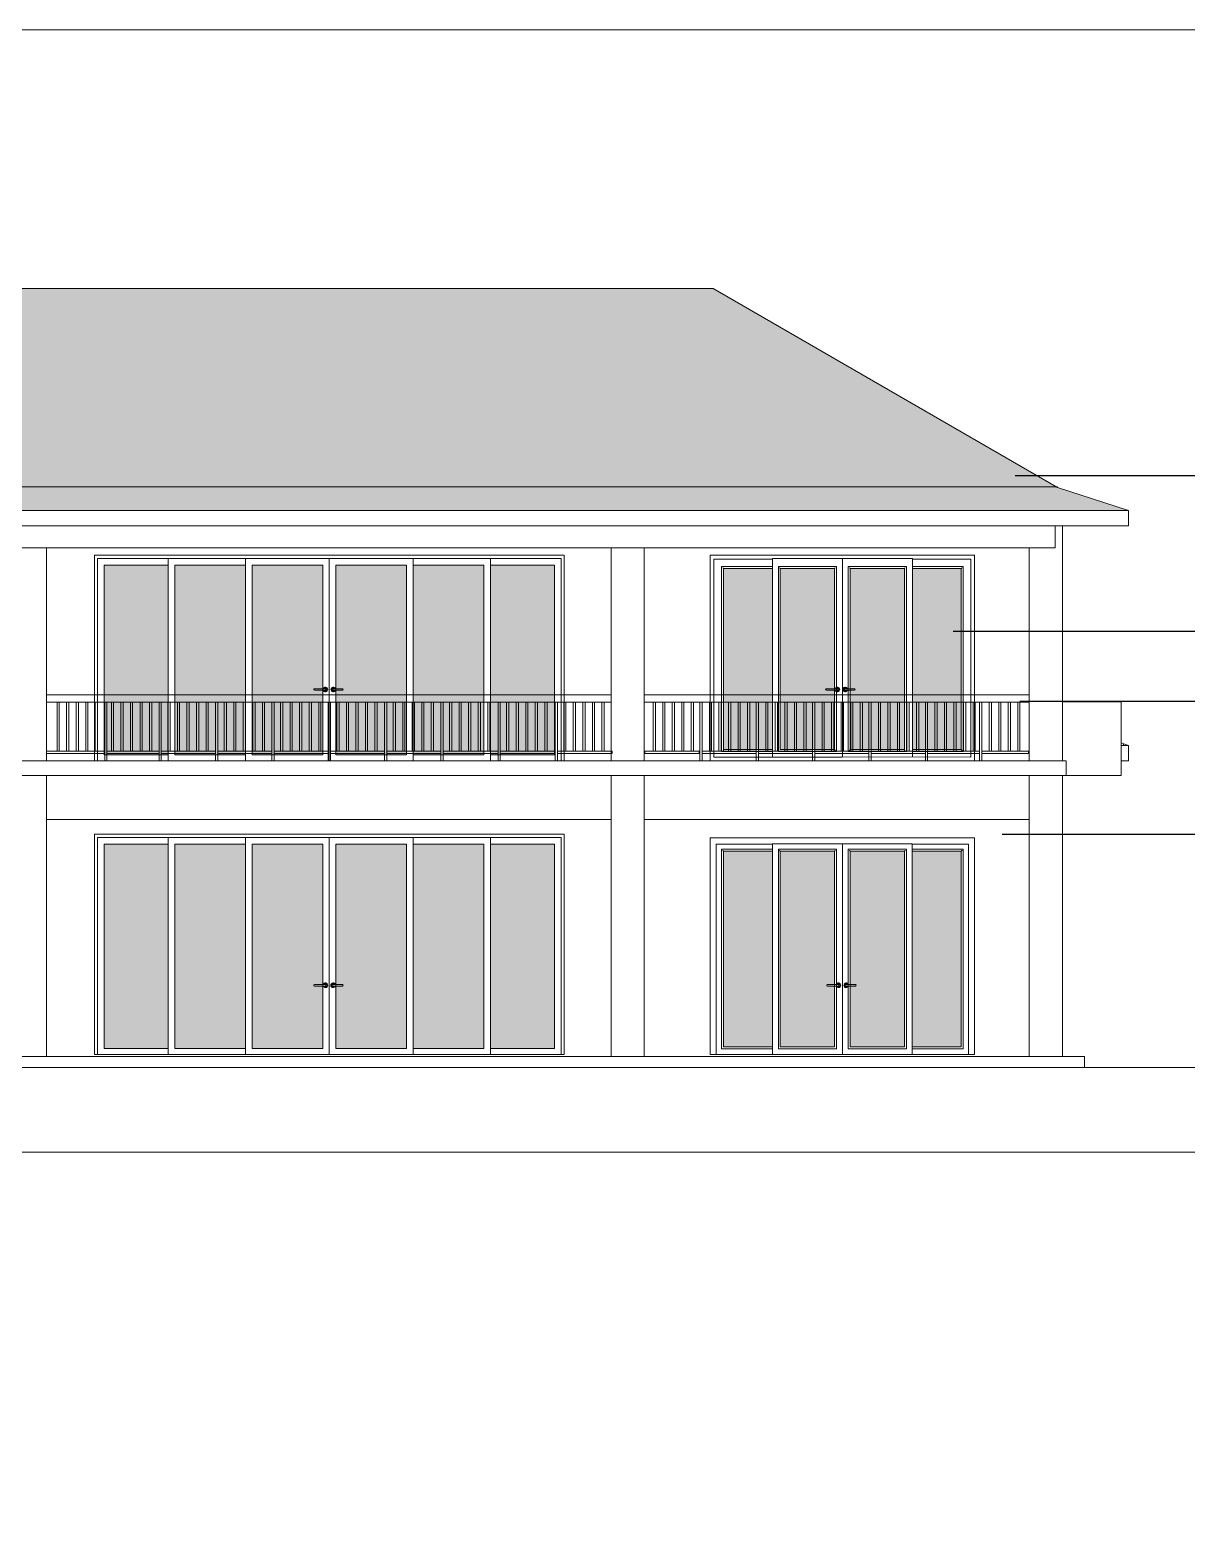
# Model space of a CAD drawing. Header units: metres. Extents: x -44 to 358, y -246 to 48.
# Drawn here: x 259.66 to 275.44, y 19.86 to 40.26 of the extents above; entities that cross this region are included whole.
import ezdxf

# ---------------------------------------------------------------- set-up
doc = ezdxf.new("R2010")
doc.units = ezdxf.units.M
doc.header["$LTSCALE"] = 0.3
doc.header["$PDMODE"] = 3
doc.layers.add('DIMENSIONES', color=7, linetype='Continuous')
doc.layers.add('TEXTOS', color=4, linetype='Continuous')
for name, color, linetype, lineweight in [('EL0', 7, 'Continuous', 15), ('EL1', 150, 'Continuous', 13), ('EL2', 135, 'Continuous', 9), ('EL3', 116, 'Continuous', 5), ('SE-3', 253, 'Continuous', 5)]:
    doc.layers.add(name, color=color, linetype=linetype, lineweight=lineweight)
doc.layers.add('PUERTA', color=2, linetype='Continuous', plot=False)
doc.styles.add('ESC100-2mm', font='arial.ttf', dxfattribs={"height": 0.15})
doc.dimstyles.new('DIMS100', dxfattribs={"dimtxt": 0.15, "dimasz": 0.2, "dimexe": 0.1, "dimexo": 0.1, "dimgap": 0.05, "dimtad": 2, "dimzin": 4, "dimdsep": 46, "dimtxsty": 'ESC100-2mm', "dimblk": 'DOTSMALL', "dimcen": 0.1, "dimdle": 0.1, "dimclrd": 256, "dimclre": 256, "dimclrt": 1, "dimadec": 0, "dimazin": 0, "dimtfac": 1, "dimtix": 1, "dimtmove": 2, "dimatfit": 3, "dimfxl": 1, "dimtolj": 1, "dimtzin": 0, "dimlwd": -1, "dimarcsym": 0})

# ---------------------------------------------------------------- blocks, each defined once
blk = doc.blocks.new('_DotSmall')
at = {"layer": 'PUERTA', "color": 0, "linetype": 'Continuous', "const_width": 0.5}
blk.add_lwpolyline([(-0.0625, 0, 1), (0.0625, 0, 1)], format="xyb", close=True, dxfattribs=at)
blk = doc.blocks.new('*D1119')
at = {"layer": 'DEFPOINTS', "color": 0, "transparency": 16777216}
for p in [(260.566, 36.736), (246.061, 26.331), (254.84, 26.331)]:
    blk.add_point(p, dxfattribs=at)
at = {"layer": 'DIMENSIONES', "transparency": 16777216}
blk.add_line((246.061, 36.836), (246.061, 26.231), dxfattribs=at)
at = {"layer": 'DIMENSIONES', "lineweight": -2, "transparency": 16777216}
for p, q in [((246.161, 36.736), (246.061, 36.736)), ((246.161, 26.331), (246.061, 26.331))]:
    blk.add_line(p, q, dxfattribs=at)
at = {"layer": 'DIMENSIONES', "transparency": 16777216, "xscale": 0.2, "yscale": 0.2, "zscale": 0.2}
for p, rotation in [((246.061, 36.736), 90), ((246.061, 26.331), 270)]:
    blk.add_blockref('_DotSmall', p, dxfattribs=dict(at, rotation=rotation))
at = {"layer": 'DIMENSIONES', "color": 5, "transparency": 16777216, "insert": (245.934, 31.534), "char_height": 0.15, "attachment_point": 5, "rotation": 90, "style": 'ESC100-2mm'}
blk.add_mtext('\\A1;10.40', dxfattribs=at)

msp = doc.modelspace()

# ---------------------------------------------------------------- hatches: boundary and pattern name
at = {"layer": 'EL0'}
h = msp.add_hatch(dxfattribs=at)
h.set_pattern_fill('AR-RSHKE', color=256, scale=0.0008)
h.set_pattern_definition([(0, (-88.32837, -29.0306), (0.51816, 0.24384), [0.12192, -0.1016, 0.14224, -0.06096, 0.18288, -0.08128]), (0, (-88.20645, -29.02043), (0.51816, 0.24384), [0.1016, -0.38608, 0.08128, -0.12192]), (0, (-87.9626, -29.04583), (0.51816, 0.24384), [0.06096, -0.62992]), (90, (-88.32837, -29.03059), (-0.17272, 0.24384), [0.23368, -0.74168]), (90, (-88.20645, -29.03059), (-0.17272, 0.24384), [0.2286, -0.74676]), (90, (-88.10485, -29.03059), (-0.17272, 0.24384), [0.21336, -0.762]), (90, (-87.96261, -29.04583), (-0.17272, 0.24384), [0.23368, -0.74168]), (90, (-87.90165, -29.04583), (-0.17272, 0.24384), [0.23368, -0.74168]), (90, (-87.71877, -29.03059), (-0.17272, 0.24384), [0.22352, -0.75184])])
h.paths.add_polyline_path([(274.6377716, 33.7115078), (273.6712977, 34.0255342), (268.9769898, 36.7357941), (258.5094759, 36.7357941), (253.8292269, 34.0336511), (252.8377716, 33.7115078)])
at = {"layer": 'EL1', "transparency": 33554572}
h = msp.add_hatch(color=256, dxfattribs=at)
h.dxf.hatch_style = 1
h.set_gradient(color1=(202, 249, 252), color2=(229, 255, 255), tint=1, name='CYLINDER')
h.paths.add_polyline_path([(260.6743592, 30.3811412), (261.5478247, 30.3811412), (261.5478247, 32.9672934), (260.6743592, 32.9672934)])
h.paths.add_polyline_path([(261.6377699, 32.9672934), (261.6377699, 30.3811412), (262.6011613, 30.3811412), (262.6011613, 32.9672934)])
h.paths.add_polyline_path([(262.6910871, 32.9672934), (262.6910871, 30.3811412), (263.6544978, 30.3811412), (263.6544978, 32.9672934)])
h.paths.add_polyline_path([(263.8343689, 32.9672934), (263.8343689, 30.3811412), (264.7977602, 30.3811412), (264.7977602, 32.9672934)])
h.paths.add_polyline_path([(264.8877055, 32.9672934), (264.8877055, 30.3811412), (265.8511162, 30.3811412), (265.8511162, 32.9672934)])
h.paths.add_polyline_path([(265.941042, 32.9672934), (265.941042, 30.3811412), (266.8145075, 30.3811412), (266.8145075, 32.9672934)])
h = msp.add_hatch(color=256, dxfattribs=at)
h.dxf.hatch_style = 1
h.set_gradient(color1=(202, 249, 252), color2=(229, 255, 255), tint=1, name='CYLINDER')
h.paths.add_polyline_path([(269.7843104, 32.9222166), (269.1168092, 32.9222166), (269.1168092, 30.4532141), (269.7843104, 30.4532141)])
h.paths.add_polyline_path([(270.6308116, 32.9222166), (269.8913092, 32.9222166), (269.8913092, 30.4532141), (270.6308116, 30.4532141)])
h.paths.add_polyline_path([(271.5843116, 32.9222166), (270.8448092, 32.9222166), (270.8448092, 30.4532141), (271.5843116, 30.4532141)])
h.paths.add_polyline_path([(272.3588116, 32.9222166), (271.6913104, 32.9222166), (271.6913104, 31.4012153), (271.6913104, 30.4532141), (272.3588116, 30.4532141)])
h = msp.add_hatch(color=256, dxfattribs=at)
h.dxf.hatch_style = 1
h.set_gradient(color1=(202, 249, 252), color2=(229, 255, 255), tint=1, name='CYLINDER')
h.paths.add_polyline_path([(260.6743592, 26.3811412), (261.5478247, 26.3811412), (261.5478247, 29.1672934), (260.6743592, 29.1672934)])
h.paths.add_polyline_path([(261.6377699, 26.3811412), (262.6011613, 26.3811412), (262.6011613, 29.1672934), (261.6377699, 29.1672934)])
h.paths.add_polyline_path([(262.6910871, 26.3811412), (263.6544978, 26.3811412), (263.6544978, 29.1672934), (262.6910871, 29.1672934)])
h.paths.add_polyline_path([(263.8343689, 26.3811412), (264.7977602, 26.3811412), (264.7977602, 29.1672934), (263.8343689, 29.1672934)])
h.paths.add_polyline_path([(265.8511162, 29.1672934), (264.8877055, 29.1672934), (264.8877055, 26.3811412), (265.8511162, 26.3811412)])
h.paths.add_polyline_path([(265.941042, 26.3811412), (266.8145075, 26.3811412), (266.8145075, 29.1672934), (265.941042, 29.1672934)])
h = msp.add_hatch(color=256, dxfattribs=at)
h.dxf.hatch_style = 1
h.set_gradient(color1=(202, 249, 252), color2=(229, 255, 255), tint=1, name='CYLINDER')
h.paths.add_polyline_path([(269.7842716, 29.0722136), (269.1167704, 29.0722136), (269.1167704, 26.4032111), (269.7842716, 26.4032111)])
h.paths.add_polyline_path([(269.8912704, 26.4032111), (270.6307729, 26.4032111), (270.6307729, 29.0722136), (269.8912704, 29.0722136)])
h.paths.add_polyline_path([(271.5842729, 29.0722136), (270.8447704, 29.0722136), (270.8447704, 26.4032111), (271.5842729, 26.4032111)])
h.paths.add_polyline_path([(271.6912716, 27.3512123), (271.6912716, 26.4032111), (272.3587729, 26.4032111), (272.3587729, 29.0722136), (271.6912716, 29.0722136)])
at = {"layer": 'EL3'}
h = msp.add_hatch(dxfattribs=at)
h.set_pattern_fill('AR-RSHKE', color=256, scale=0.0005)
h.set_pattern_definition([(0, (-85.70939, -28.18395), (0.32385, 0.1524), [0.0762, -0.0635, 0.0889, -0.0381, 0.1143, -0.0508]), (0, (-85.63319, -28.1776), (0.32385, 0.1524), [0.0635, -0.2413, 0.0508, -0.0762]), (0, (-85.48079, -28.19347), (0.32385, 0.1524), [0.0381, -0.3937]), (90, (-85.70939, -28.18395), (-0.10795, 0.1524), [0.14605, -0.46355]), (90, (-85.63319, -28.18395), (-0.10795, 0.1524), [0.142875, -0.466725]), (90, (-85.56969, -28.18395), (-0.10795, 0.1524), [0.13335, -0.47625]), (90, (-85.48079, -28.19347), (-0.10795, 0.1524), [0.14605, -0.46355]), (90, (-85.44269, -28.19347), (-0.10795, 0.1524), [0.14605, -0.46355]), (90, (-85.32839, -28.18395), (-0.10795, 0.1524), [0.1397, -0.4699])])
h.paths.add_polyline_path([(274.5377716, 30.5439998), (274.5377716, 30.5115078), (274.6377716, 30.5115078)])

# ---------------------------------------------------------------- linework, layer by layer
at = {"layer": 'DEFPOINTS', "lineweight": 13}
msp.add_lwpolyline([(235.5619882, 40.2572653), (291.8600739, 40.2572653), (291.8600739, -0.5317386), (235.5619882, -0.5317386)], close=True, dxfattribs=at)
at = {"layer": 'EL0'}
for p, q in [((268.9769898, 36.7357941), (258.5094759, 36.7357941)), ((268.9769898, 36.7357941), (273.6712977, 34.0255342)), ((253.8292269, 34.0336511), (273.6712977, 34.0336511)), ((273.6712977, 34.0255342), (274.6377716, 33.7115078)), ((252.8377716, 33.7115078), (274.6377716, 33.7115078)), ((274.6377716, 33.7115078), (274.6377716, 33.5012153)), ((274.6377716, 33.5012153), (252.8377716, 33.5012153)), ((273.6377716, 33.2012153), (273.6377716, 33.5012153)), ((273.7377716, 33.5012153), (273.7377716, 30.3012153)), ((253.838694, 33.2012153), (267.9377716, 33.2012153)), ((259.888694, 30.3012153), (259.888694, 33.2012153)), ((267.5877716, 33.2012153), (267.5877716, 30.3012153)), ((267.9387182, 33.2012153), (273.6377716, 33.2012153)), ((268.0377716, 30.3012153), (268.0377716, 33.2012153)), ((273.2856409, 33.2012153), (273.2856409, 30.3012153)), ((253.7008247, 30.3012153), (273.7880614, 30.3012153)), ((273.7880614, 30.3012153), (273.7880614, 30.1012153)), ((273.7880614, 30.1012153), (253.7008247, 30.1012153)), ((259.888694, 26.2712153), (259.888694, 30.1012153)), ((267.5877716, 30.1012153), (267.5877716, 26.2712153)), ((268.0377716, 26.2712153), (268.0377716, 30.1012153)), ((273.2856409, 30.1012153), (273.2856409, 26.2712153)), ((273.7377716, 30.1012153), (273.7377716, 26.2712153)), ((259.888694, 29.5012153), (267.5877716, 29.5012153)), ((268.0377716, 29.5012153), (273.2856409, 29.5012153)), ((274.0377716, 26.2712153), (253.4508247, 26.2712153)), ((274.0377716, 26.2712153), (274.0377716, 26.1212153))]:
    msp.add_line(p, q, dxfattribs=at)
at = {"layer": 'EL0', "elevation": 0}
for points in [[(263.6913903, 31.2829331), (263.5413903, 31.2829331, 1), (263.5413903, 31.2629331), (263.6913903, 31.2629331, 1)], [(263.7974959, 31.2829331), (263.9224959, 31.2829331, -1), (263.9224959, 31.2629331), (263.7974959, 31.2629331, -1)], [(270.6693227, 31.2829331), (270.5193227, 31.2829331, 1), (270.5193227, 31.2629331), (270.6693227, 31.2629331, 1)], [(270.7754283, 31.2829331), (270.9004283, 31.2829331, -1), (270.9004283, 31.2629331), (270.7754283, 31.2629331, -1)], [(263.6912454, 27.2529331), (263.5412454, 27.2529331, 1), (263.5412454, 27.2329331), (263.6912454, 27.2329331, 1)], [(263.797351, 27.2529331), (263.922351, 27.2529331, -1), (263.922351, 27.2329331), (263.797351, 27.2329331, -1)], [(270.6842479, 27.2529331), (270.5342479, 27.2529331, 1), (270.5342479, 27.2329331), (270.6842479, 27.2329331, 1)], [(270.7903535, 27.2529331), (270.9153535, 27.2529331, -1), (270.9153535, 27.2329331), (270.7903535, 27.2329331, -1)]]:
    msp.add_lwpolyline(points, format="xyb", close=True, dxfattribs=at)
at = {"layer": 'EL0'}
msp.add_lwpolyline([(247.2014702, 26.1212153), (279.7420485, 26.1212153), (279.7420485, 24.9712153), (247.2014702, 24.9712153)], close=True, dxfattribs=at)
for centre, radius, start, end in [((263.6913903, 31.2729331, 0), 0.032, 198.20995686, 161.79004314), ((263.6913903, 31.2729331, 0), 0.024, 204.62431835, 155.37568165), ((263.7974959, 31.2729331, 0), 0.032, 18.20995686, 341.79004314), ((263.7974959, 31.2729331, 0), 0.024, 24.62431835, 335.37568165), ((270.6693227, 31.2729331, 0), 0.032, 198.20995686, 161.79004314), ((270.6693227, 31.2729331, 0), 0.024, 204.62431835, 155.37568165), ((270.7754283, 31.2729331, 0), 0.032, 18.20995686, 341.79004314), ((270.7754283, 31.2729331, 0), 0.024, 24.62431835, 335.37568165), ((263.6912454, 27.2429331, 0), 0.032, 198.20995686, 161.79004314), ((263.6912454, 27.2429331, 0), 0.024, 204.62431835, 155.37568165), ((263.797351, 27.2429331, 0), 0.032, 18.20995686, 341.79004314), ((263.797351, 27.2429331, 0), 0.024, 24.62431835, 335.37568165), ((270.6842479, 27.2429331, 0), 0.032, 198.20995686, 161.79004314), ((270.6842479, 27.2429331, 0), 0.024, 204.62431835, 155.37568165), ((270.7903535, 27.2429331, 0), 0.032, 18.20995686, 341.79004314), ((270.7903535, 27.2429331, 0), 0.024, 24.62431835, 335.37568165)]:
    msp.add_arc(centre, radius, start, end, dxfattribs=at)
at = {"layer": 'EL1'}
for p, q in [((260.5444334, 30.3012153), (260.5444334, 33.1012153)), ((260.5444334, 33.1012153), (266.9444334, 33.1012153)), ((260.5444334, 33.0372153), (260.5444334, 33.1012153)), ((260.5444334, 33.1012153), (266.9444334, 33.1012153)), ((261.5478247, 33.0572192), (260.5844334, 33.0572192)), ((260.5844334, 30.3012153), (260.5844334, 33.0572192)), ((266.9044334, 33.0572192), (260.5844334, 33.0572192)), ((260.5844334, 33.0572153), (260.5844334, 30.3012153)), ((261.5478247, 30.3012153), (261.5478247, 33.0572192)), ((262.6011419, 33.0572192), (261.5478441, 33.0572192)), ((261.5478441, 30.3012153), (261.5478441, 33.0572192)), ((262.6011419, 30.3012153), (262.6011419, 33.0572192)), ((263.7444237, 33.0572192), (262.6011613, 33.0572192)), ((262.6011613, 30.3012153), (262.6011613, 33.0572192)), ((263.7444237, 30.3012153), (263.7444237, 33.0572192)), ((264.8876861, 33.0572192), (263.7444431, 33.0572192)), ((263.7444431, 30.3012153), (263.7444431, 33.0572192)), ((264.8876861, 30.3012153), (264.8876861, 33.0572192)), ((265.941042, 33.0572192), (264.8877055, 33.0572192)), ((264.8877055, 30.3012153), (264.8877055, 33.0572192)), ((265.941042, 30.3012153), (265.941042, 33.0572192)), ((266.9044334, 33.0572192), (265.9410614, 33.0572192)), ((265.9410614, 30.3012153), (265.9410614, 33.0572192)), ((266.9044334, 30.3012153), (266.9044334, 33.0572192)), ((266.9044334, 33.0572153), (266.9044334, 30.3012153)), ((266.9444334, 33.1012153), (266.9444334, 30.3012153)), ((266.9444334, 33.1012153), (266.9444334, 33.0372153)), ((268.9378104, 31.4012153), (268.9378104, 33.1012153)), ((268.9378104, 33.1012153), (272.5378104, 33.1012153)), ((268.9868104, 33.0490663), (268.9868104, 31.4012153)), ((269.7843104, 33.0490663), (268.9868104, 33.0490663)), ((271.6913104, 33.0574663), (269.7843104, 33.0569643)), ((269.7843104, 33.0569643), (269.7843104, 31.4012153)), ((270.7378104, 31.4009643), (270.7378104, 33.0572153)), ((271.6913104, 31.4012153), (271.6913104, 33.0574663)), ((272.4888104, 33.0490663), (271.6913104, 33.0490663)), ((272.4888104, 31.4012153), (272.4888104, 33.0490663)), ((272.5378104, 33.1012153), (272.5378104, 31.4012153)), ((260.5444334, 30.3012153), (260.5444334, 33.0372153)), ((260.6743592, 32.9672934), (261.5478247, 32.9672934)), ((260.6743592, 30.3811412), (260.6743592, 32.9672934)), ((261.5478247, 32.9672934), (261.5478247, 30.3811412)), ((261.6377699, 32.9672934), (262.6011613, 32.9672934)), ((261.6377699, 30.3811412), (261.6377699, 32.9672934)), ((262.6011613, 32.9672934), (262.6011613, 30.3811412)), ((262.6910871, 32.9672934), (263.6544978, 32.9672934)), ((262.6910871, 30.3811412), (262.6910871, 32.9672934)), ((263.6544978, 32.9672934), (263.6544978, 30.3811412)), ((263.8343689, 32.9672934), (264.7977602, 32.9672934)), ((263.8343689, 30.3811412), (263.8343689, 32.9672934)), ((264.7977602, 32.9672934), (264.7977602, 30.3811412)), ((264.8877055, 32.9672934), (265.8511162, 32.9672934)), ((264.8877055, 30.3811412), (264.8877055, 32.9672934)), ((265.8511162, 32.9672934), (265.8511162, 30.3811412)), ((265.941042, 32.9672934), (266.8145075, 32.9672934)), ((265.941042, 30.3811412), (265.941042, 32.9672934)), ((266.8145075, 32.9672934), (266.8145075, 30.3811412)), ((266.9444334, 33.0372153), (266.9444334, 30.3012153)), ((269.7843104, 32.9482153), (269.0908104, 32.9482153)), ((269.0908104, 32.9482153), (269.0908104, 31.4012153)), ((269.1129144, 32.9261113), (269.1168092, 32.9222166)), ((269.7843104, 32.9222166), (269.1168092, 32.9222166)), ((269.1168092, 32.9222166), (269.1168092, 30.4272153)), ((270.6568104, 32.9482153), (269.8653104, 32.9482153)), ((269.8653104, 32.9482153), (269.8653104, 31.4012153)), ((269.8874144, 32.9261113), (269.8913092, 32.9222166)), ((270.6308116, 32.9222166), (269.8913092, 32.9222166)), ((269.8913092, 32.9222166), (269.8913092, 31.4012153)), ((270.6308116, 32.9222166), (270.6347064, 32.9261113)), ((270.6308116, 31.4012153), (270.6308116, 32.9222166)), ((270.6568104, 31.4012153), (270.6568104, 32.9482153)), ((270.8188104, 32.9482153), (270.8188104, 31.4012153)), ((271.6103104, 32.9482153), (270.8188104, 32.9482153)), ((270.8409144, 32.9261113), (270.8448092, 32.9222166)), ((271.5843116, 32.9222166), (270.8448092, 32.9222166)), ((270.8448092, 32.9222166), (270.8448092, 31.4012153)), ((271.5843116, 32.9222166), (271.5882064, 32.9261113)), ((271.5843116, 30.4272153), (271.5843116, 32.9222166)), ((271.6103104, 31.4012153), (271.6103104, 32.9482153)), ((272.3848104, 32.9482153), (271.6913104, 32.9482153)), ((272.3588116, 32.9222166), (271.6913104, 32.9222166)), ((272.3588116, 32.9222166), (272.3627064, 32.9261113)), ((272.3588116, 31.4012153), (272.3588116, 32.9222166)), ((272.3848104, 31.4012153), (272.3848104, 32.9482153)), ((268.9378104, 30.3012153), (268.9378104, 31.4012153)), ((268.9868104, 31.4012153), (268.9868104, 30.3512183)), ((269.0908104, 31.4012153), (269.0908104, 30.4272153)), ((269.7843104, 31.4012153), (269.7843104, 30.3512183)), ((269.8653104, 31.4012153), (269.8653104, 30.4272153)), ((269.8913092, 31.4012153), (269.8913092, 30.4532141)), ((270.6308116, 30.4532141), (270.6308116, 31.4012153)), ((270.6568104, 30.4272153), (270.6568104, 31.4012153)), ((270.7378104, 30.3532153), (270.7378104, 31.4012153)), ((270.8188104, 31.4012153), (270.8188104, 30.4272153)), ((270.8448092, 31.4012153), (270.8448092, 30.4532141)), ((271.6103104, 30.4272153), (271.6103104, 31.4012153)), ((271.6913104, 30.3512183), (271.6913104, 31.4012153)), ((272.3588116, 30.4532141), (272.3588116, 31.4012153)), ((272.3848104, 30.4272153), (272.3848104, 31.4012153)), ((272.4888104, 30.3512183), (272.4888104, 31.4012153)), ((272.5378104, 31.4012153), (272.5378104, 30.3012153)), ((269.0908104, 30.4272153), (269.7843104, 30.4272153)), ((269.1168092, 30.4532141), (269.7843104, 30.4532141)), ((269.8653104, 30.4272153), (270.6568104, 30.4272153)), ((269.8913092, 30.4532141), (270.6308116, 30.4532141)), ((270.6347064, 30.4493194), (270.6308116, 30.4532141)), ((270.8188104, 30.4272153), (271.6103104, 30.4272153)), ((270.8448092, 30.4532141), (270.8409144, 30.4493194)), ((270.8448092, 30.4532141), (271.5843116, 30.4532141)), ((271.6913104, 30.4532141), (272.3588116, 30.4532141)), ((271.6913104, 30.4272153), (272.3848104, 30.4272153)), ((272.3588116, 30.4532141), (272.3627064, 30.4493194)), ((261.5478247, 30.3811412), (260.6743592, 30.3811412)), ((262.6011613, 30.3811412), (261.6377699, 30.3811412)), ((263.6544978, 30.3811412), (262.6910871, 30.3811412)), ((264.7977602, 30.3811412), (263.8343689, 30.3811412)), ((265.8511162, 30.3811412), (264.8877055, 30.3811412)), ((266.8145075, 30.3811412), (265.941042, 30.3811412)), ((268.9868104, 30.3512183), (270.7308104, 30.3512183)), ((270.7308104, 30.3532153), (272.4888104, 30.3512183)), ((260.5444334, 26.3012153), (260.5444334, 29.3012153)), ((260.5444334, 29.3012153), (266.9444334, 29.3012153)), ((260.5444334, 29.2372153), (260.5444334, 29.3012153)), ((260.5444334, 29.3012153), (266.9444334, 29.3012153)), ((260.5444334, 26.3012153), (260.5444334, 29.2372153)), ((261.5478247, 29.2572192), (260.5844334, 29.2572192)), ((260.5844334, 26.3012153), (260.5844334, 29.2572192)), ((266.9044334, 29.2572192), (260.5844334, 29.2572192)), ((260.5844334, 29.2572153), (260.5844334, 26.3012153)), ((260.6743592, 29.1672934), (261.5478247, 29.1672934)), ((260.6743592, 26.3811412), (260.6743592, 29.1672934)), ((261.5478247, 26.3012153), (261.5478247, 29.2572192)), ((261.5478247, 29.1672934), (261.5478247, 26.3811412)), ((262.6011419, 29.2572192), (261.5478441, 29.2572192)), ((261.5478441, 26.3012153), (261.5478441, 29.2572192)), ((261.6377699, 29.1672934), (262.6011613, 29.1672934)), ((261.6377699, 26.3811412), (261.6377699, 29.1672934)), ((262.6011419, 26.3012153), (262.6011419, 29.2572192)), ((263.7444237, 29.2572192), (262.6011613, 29.2572192)), ((262.6011613, 26.3012153), (262.6011613, 29.2572192)), ((262.6011613, 29.1672934), (262.6011613, 26.3811412)), ((262.6910871, 29.1672934), (263.6544978, 29.1672934)), ((262.6910871, 26.3811412), (262.6910871, 29.1672934)), ((263.6544978, 29.1672934), (263.6544978, 26.3811412)), ((263.7444237, 26.3012153), (263.7444237, 29.2572192)), ((264.8876861, 29.2572192), (263.7444431, 29.2572192)), ((263.7444431, 26.3012153), (263.7444431, 29.2572192)), ((263.8343689, 29.1672934), (264.7977602, 29.1672934)), ((263.8343689, 26.3811412), (263.8343689, 29.1672934)), ((264.7977602, 29.1672934), (264.7977602, 26.3811412)), ((264.8876861, 26.3012153), (264.8876861, 29.2572192)), ((265.941042, 29.2572192), (264.8877055, 29.2572192)), ((264.8877055, 26.3012153), (264.8877055, 29.2572192)), ((264.8877055, 29.1672934), (265.8511162, 29.1672934)), ((264.8877055, 26.3811412), (264.8877055, 29.1672934)), ((265.8511162, 29.1672934), (265.8511162, 26.3811412)), ((265.941042, 26.3012153), (265.941042, 29.2572192)), ((265.941042, 29.1672934), (266.8145075, 29.1672934)), ((265.941042, 26.3811412), (265.941042, 29.1672934)), ((266.9044334, 29.2572192), (265.9410614, 29.2572192)), ((265.9410614, 26.3012153), (265.9410614, 29.2572192)), ((266.8145075, 29.1672934), (266.8145075, 26.3811412)), ((266.9044334, 26.3012153), (266.9044334, 29.2572192)), ((266.9044334, 29.2572153), (266.9044334, 26.3012153)), ((266.9444334, 29.3012153), (266.9444334, 26.3012153)), ((266.9444334, 29.3012153), (266.9444334, 29.2372153)), ((266.9444334, 29.2372153), (266.9444334, 26.3012153)), ((268.9377716, 26.3012153), (268.9377716, 29.2512123)), ((268.9377716, 29.2512123), (272.5377716, 29.2512123)), ((271.6912716, 29.1722123), (269.7842716, 29.1717104)), ((269.7842716, 29.1717104), (269.7842716, 26.3012153)), ((270.7377716, 26.3012153), (270.7377716, 29.1719614)), ((271.6912716, 27.3512123), (271.6912716, 29.1722123)), ((272.5377716, 29.2512123), (272.5377716, 26.3012153)), ((269.0167716, 29.1638123), (269.0167716, 26.3012153)), ((269.7842716, 29.1638123), (269.0167716, 29.1638123)), ((269.7842716, 29.0982123), (269.0907716, 29.0982123)), ((269.0907716, 29.0982123), (269.0907716, 26.3772123)), ((269.1128757, 29.0761083), (269.1167704, 29.0722136)), ((269.7842716, 29.0722136), (269.1167704, 29.0722136)), ((269.1167704, 29.0722136), (269.1167704, 26.4032111)), ((270.6567716, 29.0982123), (269.8652716, 29.0982123)), ((269.8652716, 29.0982123), (269.8652716, 26.3772123)), ((269.8873757, 29.0761083), (269.8912704, 29.0722136)), ((270.6307729, 29.0722136), (269.8912704, 29.0722136)), ((269.8912704, 29.0722136), (269.8912704, 26.4032111)), ((270.6307729, 29.0722136), (270.6346676, 29.0761083)), ((270.6307729, 26.4032111), (270.6307729, 29.0722136)), ((270.6567716, 26.3772123), (270.6567716, 29.0982123)), ((270.8187716, 29.0982123), (270.8187716, 26.3772123)), ((271.6102716, 29.0982123), (270.8187716, 29.0982123)), ((270.8408757, 29.0761083), (270.8447704, 29.0722136)), ((271.5842729, 29.0722136), (270.8447704, 29.0722136)), ((270.8447704, 29.0722136), (270.8447704, 26.4032111)), ((271.5842729, 29.0722136), (271.5881676, 29.0761083)), ((271.5842729, 26.4032111), (271.5842729, 29.0722136)), ((271.6102716, 27.3512123), (271.6102716, 29.0982123)), ((272.4587716, 29.1638123), (271.6912716, 29.1638123)), ((272.3847716, 29.0982123), (271.6912716, 29.0982123)), ((272.3587729, 29.0722136), (271.6912716, 29.0722136)), ((272.3587729, 29.0722136), (272.3626676, 29.0761083)), ((272.3587729, 26.4032111), (272.3587729, 29.0722136)), ((272.3847716, 26.3772123), (272.3847716, 29.0982123)), ((272.4587716, 26.3012153), (272.4587716, 29.1638123)), ((271.6102716, 26.3772123), (271.6102716, 27.3512123)), ((271.6912716, 26.3012153), (271.6912716, 27.3512123)), ((261.5478247, 26.3811412), (260.6743592, 26.3811412)), ((262.6011613, 26.3811412), (261.6377699, 26.3811412)), ((263.6544978, 26.3811412), (262.6910871, 26.3811412)), ((264.7977602, 26.3811412), (263.8343689, 26.3811412)), ((265.8511162, 26.3811412), (264.8877055, 26.3811412)), ((266.8145075, 26.3811412), (265.941042, 26.3811412)), ((269.0907716, 26.3772123), (269.7842716, 26.3772123)), ((269.1167704, 26.4032111), (269.7842716, 26.4032111)), ((269.8652716, 26.3772123), (270.6567716, 26.3772123)), ((269.8912704, 26.4032111), (270.6307729, 26.4032111)), ((270.8187716, 26.3772123), (271.6102716, 26.3772123)), ((270.8447704, 26.4032111), (271.5842729, 26.4032111)), ((271.6912716, 26.4032111), (272.3587729, 26.4032111)), ((271.6912716, 26.3772123), (272.3847716, 26.3772123)), ((260.5444334, 26.3012153), (266.9444334, 26.3012153)), ((268.9377716, 26.3012153), (272.5377716, 26.3012153))]:
    msp.add_line(p, q, dxfattribs=at)
for points, knots in [([(268.9383104, 33.1007153), (268.9382668, 33.1007599), (268.9381795, 33.1008458), (268.9380575, 33.1009683), (268.9379353, 33.1010904), (268.9378364, 33.1011894), (268.9378104, 33.101215), (268.9378104, 33.1012153)], [0, 0, 0, 0, 0.1666666667, 0.3333333333, 0.5, 0.75, 1, 1, 1, 1]), ([(272.5373104, 33.1007153), (272.537355, 33.100759), (272.5374408, 33.1008462), (272.5375634, 33.1009682), (272.5376854, 33.1010904), (272.5377844, 33.1011893), (272.5378101, 33.1012153), (272.5378104, 33.1012153)], [0, 0, 0, 0, 0.1666666667, 0.3333333333, 0.5, 0.75, 1, 1, 1, 1]), ([(269.1071189, 32.9319069), (269.1076541, 32.9313833), (269.1084257, 32.9305979), (269.1094211, 32.9296042), (269.1100112, 32.9290159), (269.1104522, 32.9285711), (269.1108811, 32.9281452), (269.1112761, 32.9277507), (269.111631, 32.9273926), (269.1119657, 32.9270603), (269.1124767, 32.92655), (269.1127736, 32.9262468), (269.1129144, 32.9261113)], [0, 0, 0, 0, 0.2, 0.3, 0.4, 0.45, 0.5, 0.6, 0.65, 0.7, 0.8, 1, 1, 1, 1]), ([(269.8816189, 32.9319069), (269.8821541, 32.9313833), (269.8829257, 32.9305979), (269.8839211, 32.9296042), (269.8845112, 32.9290159), (269.8849522, 32.9285711), (269.8853811, 32.9281452), (269.8857761, 32.9277507), (269.886131, 32.9273926), (269.8864657, 32.9270603), (269.8869767, 32.92655), (269.8872736, 32.9262468), (269.8874144, 32.9261113)], [0, 0, 0, 0, 0.2, 0.3, 0.4, 0.45, 0.5, 0.6, 0.65, 0.7, 0.8, 1, 1, 1, 1]), ([(270.6347064, 32.9261113), (270.6348419, 32.9262521), (270.6351451, 32.9265485), (270.6357282, 32.927134), (270.6361607, 32.9275665), (270.636543, 32.9279463), (270.6368468, 32.9282521), (270.6371661, 32.9285735), (270.637611, 32.9290146), (270.6381993, 32.9296046), (270.639193, 32.9306), (270.6399783, 32.9313716), (270.6405019, 32.9319069)], [-1, -1, -1, -1, -0.8, -0.7, -0.6, -0.55, -0.5, -0.45, -0.4, -0.3, -0.2, 0, 0, 0, 0]), ([(270.8351189, 32.9319069), (270.8356425, 32.9313716), (270.8364278, 32.9306), (270.8374215, 32.9296046), (270.8380098, 32.9290145), (270.8384547, 32.9285736), (270.8388805, 32.9281447), (270.839275, 32.9277496), (270.8396331, 32.9273947), (270.8399655, 32.9270601), (270.8404757, 32.926549), (270.8407789, 32.9262521), (270.8409144, 32.9261113)], [-1, -1, -1, -1, -0.8, -0.7, -0.6, -0.55, -0.5, -0.4, -0.35, -0.3, -0.2, 0, 0, 0, 0]), ([(271.5882064, 32.9261113), (271.5883472, 32.9262468), (271.5886436, 32.92655), (271.589229, 32.9271332), (271.5896615, 32.9275656), (271.5900413, 32.927948), (271.5903472, 32.9282517), (271.5906686, 32.9285711), (271.5911096, 32.9290159), (271.5916997, 32.9296042), (271.5926951, 32.9305979), (271.5934667, 32.9313833), (271.5940019, 32.9319069)], [0, 0, 0, 0, 0.2, 0.3, 0.4, 0.45, 0.5, 0.55, 0.6, 0.7, 0.8, 1, 1, 1, 1]), ([(272.3627064, 32.9261113), (272.3628472, 32.9262468), (272.3631436, 32.92655), (272.363729, 32.9271332), (272.3641615, 32.9275656), (272.3645413, 32.927948), (272.3648472, 32.9282517), (272.3651686, 32.9285711), (272.3656096, 32.9290159), (272.3661997, 32.9296042), (272.3671951, 32.9305979), (272.3679667, 32.9313833), (272.3685019, 32.9319069)], [0, 0, 0, 0, 0.2, 0.3, 0.4, 0.45, 0.5, 0.55, 0.6, 0.7, 0.8, 1, 1, 1, 1]), ([(270.6405019, 30.4435238), (270.6399667, 30.4440474), (270.6391951, 30.4448327), (270.6381997, 30.4458265), (270.6376096, 30.4464147), (270.6371686, 30.4468596), (270.6367397, 30.4472854), (270.6363447, 30.4476799), (270.6359897, 30.4480381), (270.6356551, 30.4483704), (270.6351441, 30.4488806), (270.6348472, 30.4491838), (270.6347064, 30.4493194)], [0, 0, 0, 0, 0.2, 0.3, 0.4, 0.45, 0.5, 0.6, 0.65, 0.7, 0.8, 1, 1, 1, 1]), ([(270.8409144, 30.4493194), (270.8407736, 30.4491838), (270.8404772, 30.4488806), (270.8398918, 30.4482975), (270.8394593, 30.4478651), (270.8390795, 30.4474827), (270.8387736, 30.447179), (270.8384522, 30.4468596), (270.8380112, 30.4464147), (270.8374211, 30.4458265), (270.8364257, 30.4448327), (270.8356541, 30.4440474), (270.8351189, 30.4435238)], [0, 0, 0, 0, 0.2, 0.3, 0.4, 0.45, 0.5, 0.55, 0.6, 0.7, 0.8, 1, 1, 1, 1]), ([(272.3627064, 30.4493194), (272.3628419, 30.4491786), (272.3631451, 30.4488822), (272.3637282, 30.4482967), (272.3641607, 30.4478642), (272.364543, 30.4474844), (272.3648468, 30.4471786), (272.3651661, 30.4468572), (272.365611, 30.4464161), (272.3661993, 30.4458261), (272.367193, 30.4448306), (272.3679783, 30.4440591), (272.3685019, 30.4435238)], [0, 0, 0, 0, 0.2, 0.3, 0.4, 0.45, 0.5, 0.55, 0.6, 0.7, 0.8, 1, 1, 1, 1]), ([(268.9382716, 29.2507123), (268.938228, 29.2507569), (268.9381407, 29.2508428), (268.9380188, 29.2509653), (268.9378966, 29.2510874), (268.9377977, 29.2511864), (268.9377716, 29.2512121), (268.9377716, 29.2512123)], [0, 0, 0, 0, 0.1666666667, 0.3333333333, 0.5, 0.75, 1, 1, 1, 1]), ([(272.5372716, 29.2507123), (272.5373163, 29.250756), (272.5374021, 29.2508432), (272.5375246, 29.2509652), (272.5376467, 29.2510874), (272.5377457, 29.2511863), (272.5377714, 29.2512123), (272.5377716, 29.2512123)], [0, 0, 0, 0, 0.1666666667, 0.3333333333, 0.5, 0.75, 1, 1, 1, 1]), ([(269.1070801, 29.0819039), (269.1076154, 29.0813803), (269.1083869, 29.080595), (269.1093824, 29.0796012), (269.1099725, 29.079013), (269.1104134, 29.0785681), (269.1108423, 29.0781422), (269.1112374, 29.0777477), (269.1115923, 29.0773896), (269.1119269, 29.0770573), (269.112438, 29.076547), (269.1127349, 29.0762438), (269.1128757, 29.0761083)], [0, 0, 0, 0, 0.2, 0.3, 0.4, 0.45, 0.5, 0.6, 0.65, 0.7, 0.8, 1, 1, 1, 1]), ([(269.8815801, 29.0819039), (269.8821154, 29.0813803), (269.8828869, 29.080595), (269.8838824, 29.0796012), (269.8844725, 29.079013), (269.8849134, 29.0785681), (269.8853423, 29.0781422), (269.8857374, 29.0777477), (269.8860923, 29.0773896), (269.8864269, 29.0770573), (269.886938, 29.076547), (269.8872349, 29.0762438), (269.8873757, 29.0761083)], [0, 0, 0, 0, 0.2, 0.3, 0.4, 0.45, 0.5, 0.6, 0.65, 0.7, 0.8, 1, 1, 1, 1]), ([(270.6346676, 29.0761083), (270.6348031, 29.0762491), (270.6351064, 29.0765455), (270.6356895, 29.077131), (270.6361219, 29.0775635), (270.6365043, 29.0779433), (270.636808, 29.0782491), (270.6371274, 29.0785705), (270.6375723, 29.0790116), (270.6381605, 29.0796016), (270.6391543, 29.0805971), (270.6399396, 29.0813686), (270.6404632, 29.0819039)], [-1, -1, -1, -1, -0.8, -0.7, -0.6, -0.55, -0.5, -0.45, -0.4, -0.3, -0.2, 0, 0, 0, 0]), ([(270.8350801, 29.0819039), (270.8356037, 29.0813686), (270.836389, 29.080597), (270.8373828, 29.0796016), (270.837971, 29.0790115), (270.8384159, 29.0785706), (270.8388417, 29.0781417), (270.8392363, 29.0777466), (270.8395944, 29.0773917), (270.8399267, 29.0770571), (270.8404369, 29.076546), (270.8407401, 29.0762491), (270.8408757, 29.0761083)], [-1, -1, -1, -1, -0.8, -0.7, -0.6, -0.55, -0.5, -0.4, -0.35, -0.3, -0.2, 0, 0, 0, 0]), ([(271.5881676, 29.0761083), (271.5883084, 29.0762438), (271.5886048, 29.076547), (271.5891903, 29.0771302), (271.5896228, 29.0775626), (271.5900026, 29.077945), (271.5903084, 29.0782487), (271.5906298, 29.0785681), (271.5910709, 29.079013), (271.5916609, 29.0796012), (271.5926564, 29.080595), (271.5934279, 29.0813803), (271.5939632, 29.0819039)], [0, 0, 0, 0, 0.2, 0.3, 0.4, 0.45, 0.5, 0.55, 0.6, 0.7, 0.8, 1, 1, 1, 1]), ([(272.3626676, 29.0761083), (272.3628084, 29.0762438), (272.3631048, 29.076547), (272.3636903, 29.0771302), (272.3641228, 29.0775626), (272.3645026, 29.077945), (272.3648084, 29.0782487), (272.3651298, 29.0785681), (272.3655709, 29.079013), (272.3661609, 29.0796012), (272.3671564, 29.080595), (272.3679279, 29.0813803), (272.3684632, 29.0819039)], [0, 0, 0, 0, 0.2, 0.3, 0.4, 0.45, 0.5, 0.55, 0.6, 0.7, 0.8, 1, 1, 1, 1])]:
    msp.add_open_spline(points, degree=3, knots=knots, dxfattribs=at)
at = {"layer": 'EL2'}
for p, q in [((274.5377716, 31.1036051), (273.7377716, 31.1012153)), ((274.5377716, 30.3012153), (274.5377716, 31.1036051)), ((274.5377716, 30.5439998), (274.6377716, 30.5115078)), ((274.5377716, 30.5115078), (274.6377716, 30.5115078)), ((274.6377716, 30.5115078), (274.6377716, 30.3012153)), ((273.7880614, 30.3012153), (273.7377716, 30.3012153)), ((274.6377716, 30.3012153), (274.5377716, 30.3012153)), ((274.5377716, 30.1012153), (274.5377716, 30.3012153)), ((274.5377716, 30.1012153), (273.7377716, 30.1012153))]:
    msp.add_line(p, q, dxfattribs=at)
at = {"layer": 'SE-3'}
for p, q in [((259.888694, 31.2012153), (267.5877716, 31.2012153)), ((259.888694, 31.1012153), (267.5877716, 31.1012153)), ((273.2756409, 31.2012153), (268.0377716, 31.2012153)), ((273.2756409, 31.1012153), (268.0377716, 31.1012153))]:
    msp.add_line(p, q, dxfattribs=at)
for points in [[(260.0640812, 31.1012153), (260.0340812, 31.1012153), (260.0340812, 30.4312153), (260.0640812, 30.4312153)], [(260.1940812, 31.1012153), (260.1640812, 31.1012153), (260.1640812, 30.4312153), (260.1940812, 30.4312153)], [(260.3240812, 31.1012153), (260.2940812, 31.1012153), (260.2940812, 30.4312153), (260.3240812, 30.4312153)], [(260.4540812, 31.1012153), (260.4240812, 31.1012153), (260.4240812, 30.4312153), (260.4540812, 30.4312153)], [(260.5840812, 31.1012153), (260.5540812, 31.1012153), (260.5540812, 30.4312153), (260.5840812, 30.4312153)], [(260.7140812, 31.1012153), (260.6840812, 31.1012153), (260.6840812, 30.3012153), (260.7140812, 30.3012153)], [(260.8040793, 31.1012153), (260.7740793, 31.1012153), (260.7740793, 30.4312153), (260.8040793, 30.4312153)], [(260.9340793, 31.1012153), (260.9040793, 31.1012153), (260.9040793, 30.4312153), (260.9340793, 30.4312153)], [(261.0640793, 31.1012153), (261.0340793, 31.1012153), (261.0340793, 30.4312153), (261.0640793, 30.4312153)], [(261.1940793, 31.1012153), (261.1640793, 31.1012153), (261.1640793, 30.4312153), (261.1940793, 30.4312153)], [(261.3240793, 31.1012153), (261.2940793, 31.1012153), (261.2940793, 30.4312153), (261.3240793, 30.4312153)], [(261.4540793, 31.1012153), (261.4240793, 31.1012153), (261.4240793, 30.3012153), (261.4540793, 30.3012153)], [(261.5744237, 31.1012153), (261.5444237, 31.1012153), (261.5444237, 30.4312153), (261.5744237, 30.4312153)], [(261.7044237, 31.1012153), (261.6744237, 31.1012153), (261.6744237, 30.4312153), (261.7044237, 30.4312153)], [(261.8344237, 31.1012153), (261.8044237, 31.1012153), (261.8044237, 30.4312153), (261.8344237, 30.4312153)], [(261.9644237, 31.1012153), (261.9344237, 31.1012153), (261.9344237, 30.4312153), (261.9644237, 30.4312153)], [(262.0944237, 31.1012153), (262.0644237, 31.1012153), (262.0644237, 30.4312153), (262.0944237, 30.4312153)], [(262.2244237, 31.1012153), (262.1944237, 31.1012153), (262.1944237, 30.3012153), (262.2244237, 30.3012153)], [(262.3419237, 31.1012153), (262.3119237, 31.1012153), (262.3119237, 30.4312153), (262.3419237, 30.4312153)], [(262.4719237, 31.1012153), (262.4419237, 31.1012153), (262.4419237, 30.4312153), (262.4719237, 30.4312153)], [(262.6019237, 31.1012153), (262.5719237, 31.1012153), (262.5719237, 30.4312153), (262.6019237, 30.4312153)], [(262.7319237, 31.1012153), (262.7019237, 31.1012153), (262.7019237, 30.4312153), (262.7319237, 30.4312153)], [(262.8619237, 31.1012153), (262.8319237, 31.1012153), (262.8319237, 30.4312153), (262.8619237, 30.4312153)], [(262.9919237, 31.1012153), (262.9619237, 31.1012153), (262.9619237, 30.3012153), (262.9919237, 30.3012153)], [(263.1094237, 31.1012153), (263.0794237, 31.1012153), (263.0794237, 30.4312153), (263.1094237, 30.4312153)], [(263.2394237, 31.1012153), (263.2094237, 31.1012153), (263.2094237, 30.4312153), (263.2394237, 30.4312153)], [(263.3694237, 31.1012153), (263.3394237, 31.1012153), (263.3394237, 30.4312153), (263.3694237, 30.4312153)], [(263.4994237, 31.1012153), (263.4694237, 31.1012153), (263.4694237, 30.4312153), (263.4994237, 30.4312153)], [(263.6294237, 31.1012153), (263.5994237, 31.1012153), (263.5994237, 30.4312153), (263.6294237, 30.4312153)], [(263.7594237, 31.1012153), (263.7294237, 31.1012153), (263.7294237, 30.3012153), (263.7594237, 30.3012153)], [(263.8769237, 31.1012153), (263.8469237, 31.1012153), (263.8469237, 30.4312153), (263.8769237, 30.4312153)], [(264.0069237, 31.1012153), (263.9769237, 31.1012153), (263.9769237, 30.4312153), (264.0069237, 30.4312153)], [(264.1369237, 31.1012153), (264.1069237, 31.1012153), (264.1069237, 30.4312153), (264.1369237, 30.4312153)], [(264.2669237, 31.1012153), (264.2369237, 31.1012153), (264.2369237, 30.4312153), (264.2669237, 30.4312153)], [(264.3969237, 31.1012153), (264.3669237, 31.1012153), (264.3669237, 30.4312153), (264.3969237, 30.4312153)], [(264.5269237, 31.1012153), (264.4969237, 31.1012153), (264.4969237, 30.3012153), (264.5269237, 30.3012153)], [(264.6444237, 31.1012153), (264.6144237, 31.1012153), (264.6144237, 30.4312153), (264.6444237, 30.4312153)], [(264.7744237, 31.1012153), (264.7444237, 31.1012153), (264.7444237, 30.4312153), (264.7744237, 30.4312153)], [(264.9044237, 31.1012153), (264.8744237, 31.1012153), (264.8744237, 30.4312153), (264.9044237, 30.4312153)], [(265.0344237, 31.1012153), (265.0044237, 31.1012153), (265.0044237, 30.4312153), (265.0344237, 30.4312153)], [(265.1644237, 31.1012153), (265.1344237, 31.1012153), (265.1344237, 30.4312153), (265.1644237, 30.4312153)], [(265.2955628, 31.1012153), (265.2655628, 31.1012153), (265.2655628, 30.3012153), (265.2955628, 30.3012153)], [(265.4130628, 31.1012153), (265.3830628, 31.1012153), (265.3830628, 30.4312153), (265.4130628, 30.4312153)], [(265.5430628, 31.1012153), (265.5130628, 31.1012153), (265.5130628, 30.4312153), (265.5430628, 30.4312153)], [(265.6730628, 31.1012153), (265.6430628, 31.1012153), (265.6430628, 30.4312153), (265.6730628, 30.4312153)], [(265.8030628, 31.1012153), (265.7730628, 31.1012153), (265.7730628, 30.4312153), (265.8030628, 30.4312153)], [(265.9330628, 31.1012153), (265.9030628, 31.1012153), (265.9030628, 30.4312153), (265.9330628, 30.4312153)], [(266.0742961, 31.1012153), (266.0442961, 31.1012153), (266.0442961, 30.3012153), (266.0742961, 30.3012153)], [(266.1917961, 31.1012153), (266.1617961, 31.1012153), (266.1617961, 30.4312153), (266.1917961, 30.4312153)], [(266.3217961, 31.1012153), (266.2917961, 31.1012153), (266.2917961, 30.4312153), (266.3217961, 30.4312153)], [(266.4517961, 31.1012153), (266.4217961, 31.1012153), (266.4217961, 30.4312153), (266.4517961, 30.4312153)], [(266.5817961, 31.1012153), (266.5517961, 31.1012153), (266.5517961, 30.4312153), (266.5817961, 30.4312153)], [(266.7117961, 31.1012153), (266.6817961, 31.1012153), (266.6817961, 30.4312153), (266.7117961, 30.4312153)], [(266.8530294, 31.1012153), (266.8230294, 31.1012153), (266.8230294, 30.3012153), (266.8530294, 30.3012153)], [(266.9705294, 31.1012153), (266.9405294, 31.1012153), (266.9405294, 30.4312153), (266.9705294, 30.4312153)], [(267.1005294, 31.1012153), (267.0705294, 31.1012153), (267.0705294, 30.4312153), (267.1005294, 30.4312153)], [(267.2305294, 31.1012153), (267.2005294, 31.1012153), (267.2005294, 30.4312153), (267.2305294, 30.4312153)], [(267.3605294, 31.1012153), (267.3305294, 31.1012153), (267.3305294, 30.4312153), (267.3605294, 30.4312153)], [(267.4905294, 31.1012153), (267.4605294, 31.1012153), (267.4605294, 30.4312153), (267.4905294, 30.4312153)], [(268.1584194, 31.1012153), (268.1884194, 31.1012153), (268.1884194, 30.4312153), (268.1584194, 30.4312153)], [(268.2884194, 31.1012153), (268.3184194, 31.1012153), (268.3184194, 30.4312153), (268.2884194, 30.4312153)], [(268.4184194, 31.1012153), (268.4484194, 31.1012153), (268.4484194, 30.4312153), (268.4184194, 30.4312153)], [(268.5484194, 31.1012153), (268.5784194, 31.1012153), (268.5784194, 30.4312153), (268.5484194, 30.4312153)], [(268.6784194, 31.1012153), (268.7084194, 31.1012153), (268.7084194, 30.4312153), (268.6784194, 30.4312153)], [(268.7959194, 31.1012153), (268.8259194, 31.1012153), (268.8259194, 30.3012153), (268.7959194, 30.3012153)], [(268.9259194, 31.1012153), (268.9559194, 31.1012153), (268.9559194, 30.4312153), (268.9259194, 30.4312153)], [(269.0559194, 31.1012153), (269.0859194, 31.1012153), (269.0859194, 30.4312153), (269.0559194, 30.4312153)], [(269.1859194, 31.1012153), (269.2159194, 31.1012153), (269.2159194, 30.4312153), (269.1859194, 30.4312153)], [(269.3159194, 31.1012153), (269.3459194, 31.1012153), (269.3459194, 30.4312153), (269.3159194, 30.4312153)], [(269.4459194, 31.1012153), (269.4759194, 31.1012153), (269.4759194, 30.4312153), (269.4459194, 30.4312153)], [(269.5634194, 31.1012153), (269.5934194, 31.1012153), (269.5934194, 30.3012153), (269.5634194, 30.3012153)], [(269.6934194, 31.1012153), (269.7234194, 31.1012153), (269.7234194, 30.4312153), (269.6934194, 30.4312153)], [(269.8234194, 31.1012153), (269.8534194, 31.1012153), (269.8534194, 30.4312153), (269.8234194, 30.4312153)], [(269.9534194, 31.1012153), (269.9834194, 31.1012153), (269.9834194, 30.4312153), (269.9534194, 30.4312153)], [(270.0834194, 31.1012153), (270.1134194, 31.1012153), (270.1134194, 30.4312153), (270.0834194, 30.4312153)], [(270.2134194, 31.1012153), (270.2434194, 31.1012153), (270.2434194, 30.4312153), (270.2134194, 30.4312153)], [(270.3309194, 31.1012153), (270.3609194, 31.1012153), (270.3609194, 30.3012153), (270.3309194, 30.3012153)], [(270.4609194, 31.1012153), (270.4909194, 31.1012153), (270.4909194, 30.4312153), (270.4609194, 30.4312153)], [(270.5909194, 31.1012153), (270.6209194, 31.1012153), (270.6209194, 30.4312153), (270.5909194, 30.4312153)], [(270.7209194, 31.1012153), (270.7509194, 31.1012153), (270.7509194, 30.4312153), (270.7209194, 30.4312153)], [(270.8509194, 31.1012153), (270.8809194, 31.1012153), (270.8809194, 30.4312153), (270.8509194, 30.4312153)], [(270.9809194, 31.1012153), (271.0109194, 31.1012153), (271.0109194, 30.4312153), (270.9809194, 30.4312153)], [(271.0984194, 31.1012153), (271.1284194, 31.1012153), (271.1284194, 30.3012153), (271.0984194, 30.3012153)], [(271.2284194, 31.1012153), (271.2584194, 31.1012153), (271.2584194, 30.4312153), (271.2284194, 30.4312153)], [(271.3584194, 31.1012153), (271.3884194, 31.1012153), (271.3884194, 30.4312153), (271.3584194, 30.4312153)], [(271.4884194, 31.1012153), (271.5184194, 31.1012153), (271.5184194, 30.4312153), (271.4884194, 30.4312153)], [(271.6184194, 31.1012153), (271.6484194, 31.1012153), (271.6484194, 30.4312153), (271.6184194, 30.4312153)], [(271.7484194, 31.1012153), (271.7784194, 31.1012153), (271.7784194, 30.4312153), (271.7484194, 30.4312153)], [(271.8687638, 31.1012153), (271.8987638, 31.1012153), (271.8987638, 30.3012153), (271.8687638, 30.3012153)], [(271.9987638, 31.1012153), (272.0287638, 31.1012153), (272.0287638, 30.4312153), (271.9987638, 30.4312153)], [(272.1287638, 31.1012153), (272.1587638, 31.1012153), (272.1587638, 30.4312153), (272.1287638, 30.4312153)], [(272.2587638, 31.1012153), (272.2887638, 31.1012153), (272.2887638, 30.4312153), (272.2587638, 30.4312153)], [(272.3887638, 31.1012153), (272.4187638, 31.1012153), (272.4187638, 30.4312153), (272.3887638, 30.4312153)], [(272.5187638, 31.1012153), (272.5487638, 31.1012153), (272.5487638, 30.4312153), (272.5187638, 30.4312153)], [(272.6087619, 31.1012153), (272.6387619, 31.1012153), (272.6387619, 30.3012153), (272.6087619, 30.3012153)], [(272.7387619, 31.1012153), (272.7687619, 31.1012153), (272.7687619, 30.4312153), (272.7387619, 30.4312153)], [(272.8687619, 31.1012153), (272.8987619, 31.1012153), (272.8987619, 30.4312153), (272.8687619, 30.4312153)], [(272.9987619, 31.1012153), (273.0287619, 31.1012153), (273.0287619, 30.4312153), (272.9987619, 30.4312153)], [(273.1287619, 31.1012153), (273.1587619, 31.1012153), (273.1587619, 30.4312153), (273.1287619, 30.4312153)], [(259.888694, 30.4012153), (259.888694, 30.4312153), (260.6840812, 30.4312153), (260.6840812, 30.4012153)], [(260.7140812, 30.4012153), (260.7140812, 30.4312153), (261.4240793, 30.4312153), (261.4240793, 30.4012153)], [(261.4540793, 30.4012153), (261.4540793, 30.4312153), (262.1944237, 30.4312153), (262.1944237, 30.4012153)], [(262.2244237, 30.4012153), (262.2244237, 30.4312153), (262.9619237, 30.4312153), (262.9619237, 30.4012153)], [(262.9919237, 30.4012153), (262.9919237, 30.4312153), (263.7294237, 30.4312153), (263.7294237, 30.4012153)], [(263.7594237, 30.4012153), (263.7594237, 30.4312153), (264.4969237, 30.4312153), (264.4969237, 30.4012153)], [(264.5269237, 30.4012153), (264.5269237, 30.4312153), (265.2655628, 30.4312153), (265.2655628, 30.4012153)], [(265.2955628, 30.4012153), (265.2955628, 30.4312153), (266.0442961, 30.4312153), (266.0442961, 30.4012153)], [(266.0742961, 30.4012153), (266.0742961, 30.4312153), (266.8230294, 30.4312153), (266.8230294, 30.4012153)], [(266.8530294, 30.4012153), (266.8530294, 30.4312153), (267.6017627, 30.4312153), (267.6017627, 30.4012153)], [(268.7846861, 30.4012153), (268.7846861, 30.4312153), (268.0471861, 30.4312153), (268.0471861, 30.4012153)], [(269.5634194, 30.4012153), (269.5634194, 30.4312153), (268.8259194, 30.4312153), (268.8259194, 30.4012153)], [(270.3309194, 30.4012153), (270.3309194, 30.4312153), (269.5934194, 30.4312153), (269.5934194, 30.4012153)], [(271.0984194, 30.4012153), (271.0984194, 30.4312153), (270.3609194, 30.4312153), (270.3609194, 30.4012153)], [(271.8687638, 30.4012153), (271.8687638, 30.4312153), (271.1284194, 30.4312153), (271.1284194, 30.4012153)], [(272.6087619, 30.4012153), (272.6087619, 30.4312153), (271.8987638, 30.4312153), (271.8987638, 30.4012153)], [(273.2756409, 30.4012153), (273.2756409, 30.4312153), (272.6387619, 30.4312153), (272.6387619, 30.4012153)]]:
    msp.add_lwpolyline(points, close=True, dxfattribs=at)
at = {"layer": 'TEXTOS'}
for p, q in [((273.0926309, 34.18805, 0), (277.844153, 34.18805, 0.0000005)), ((272.2492367, 32.0651431, 0), (277.844153, 32.0651431, 0.0000005)), ((273.1560888, 31.1139723, 0), (277.844153, 31.1139723, 0.0000005)), ((272.9149059, 29.2994804, 0), (277.844153, 29.2994804, 0.0000005))]:
    msp.add_line(p, q, dxfattribs=at)

# ---------------------------------------------------------------- dimensions: what is measured, and where the dimension line sits
at = {"layer": 'DIMENSIONES'}
dim = msp.add_linear_dim(base=(246.0608242, 26.3312153), p1=(260.5657233, 36.7357941), p2=(254.8400949, 26.3312153), angle=90, dimstyle='DIMS100', override={"dimexe": 0, "dimclrt": 5, "dimfxl": 0.1, "dimfxlon": 1}, dxfattribs=at)
dim.commit()
dim.dimension.update_dxf_attribs({"geometry": '*D1119', "text_midpoint": (245.9342382, 31.5335047)})

doc.saveas('drawing.dxf')
